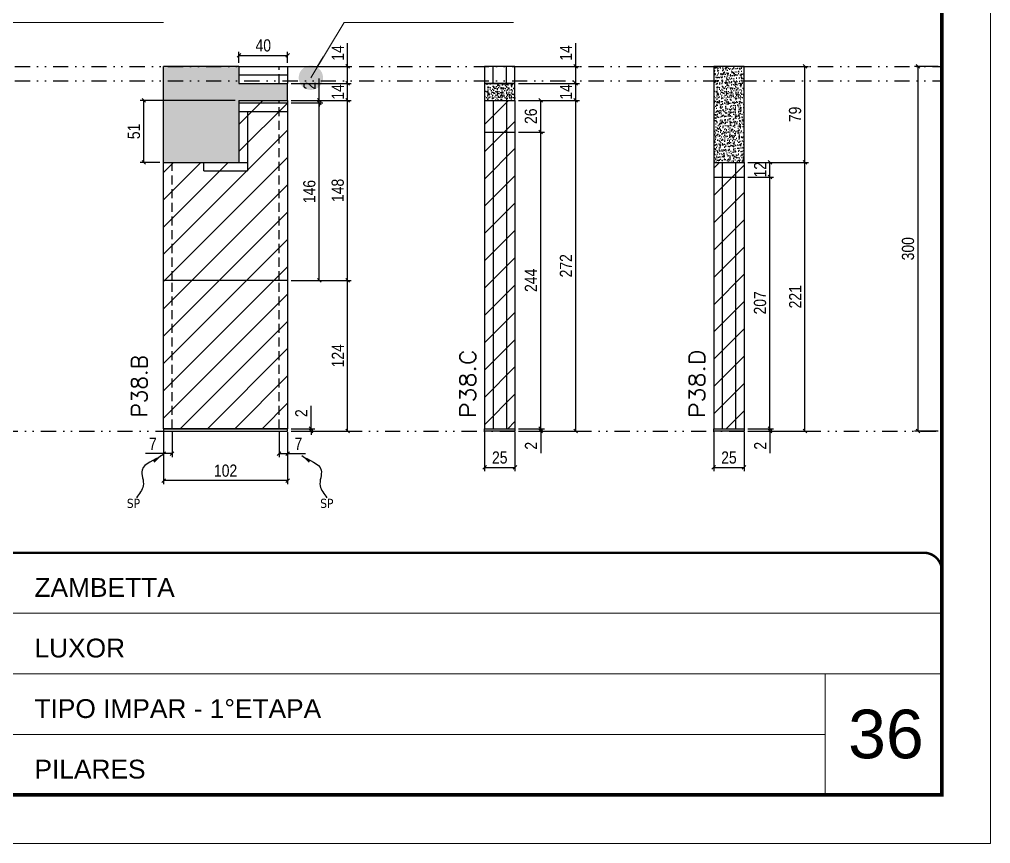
# Model space of a CAD drawing. Extents: x 14400 to 24104, y -21631 to 6985.
# Drawn here: x 19855 to 20653, y -3254 to -2576 of the extents above; entities that cross this region are included whole.
import ezdxf

# ---------------------------------------------------------------- set-up
doc = ezdxf.new("R2010")
doc.units = 0
for name, pattern in [('CONTINUO', [0]), ('DASHED', [0.75, 0.5, -0.25]), ('DIVIDE2', [0.625, 0.25, -0.125, 0, -0.125, 0, -0.125]), ('HIDDEN', [0.375, 0.25, -0.125])]:
    doc.linetypes.add(name, pattern=pattern)
for name, color, linetype, lineweight in [('CARIMBO', 255, 'Continuous', 9), ('Folhas', 255, 'Continuous', 9), ('Hachura', 251, 'Continuous', 9), ('SARRAFO DE PRESSAO', 251, 'DASHED', 9), ('Texto Seção', 7, 'Continuous', 15)]:
    doc.layers.add(name, color=color, linetype=linetype, lineweight=lineweight)
for name, color, linetype in [('COTA', 241, 'Continuous'), ('Nível', 160, 'Continuous'), ('Painéis', 200, 'Continuous'), ('SARR_2.2x7', 40, 'Continuous'), ('Sarrafo de Pressão', 42, 'HIDDEN'), ('texto', 7, 'Continuous')]:
    doc.layers.add(name, color=color, linetype=linetype)
doc.styles.add('ARIAL', font='arial.ttf')
doc.styles.add('COTA TECNICA', font='techl___.ttf', dxfattribs={"height": 10})
doc.styles.add('COTA TECNICA-50', font='techl___.ttf', dxfattribs={"height": 10})
doc.styles.add('REGUA-120', font='ROMANS.shx', dxfattribs={"height": 15})
doc.styles.get("Standard").update_dxf_attribs({"font": 'arial.ttf'})
doc.dimstyles.new('3x', dxfattribs={"dimtxt": 10, "dimasz": 5, "dimexe": 7, "dimexo": 5, "dimgap": 4, "dimtad": 1, "dimdec": 4, "dimlfac": 0.333333, "dimdsep": 46, "dimtxsty": 'Standard', "dimblk": 'DOT', "dimcen": 0.09, "dimclrd": 1, "dimclre": 1, "dimclrt": 2, "dimadec": 0, "dimazin": 2, "dimtfac": 1, "dimtdec": 4, "dimtmove": 0, "dimatfit": 3, "dimldrblk": 'DOT', "dimfxl": 1, "dimtolj": 1, "dimtzin": 0, "dimlwd": 9, "dimlwe": 9, "dimarcsym": 0})
doc.dimstyles.new('COTA PAINEL-50', dxfattribs={"dimtxt": 10, "dimasz": 3, "dimexe": 3, "dimexo": 3, "dimgap": 3, "dimtad": 1, "dimdec": 1, "dimzin": 12, "dimdsep": 46, "dimtxsty": 'COTA TECNICA-50', "dimblk1": 'OBLIQUE', "dimblk2": 'OBLIQUE', "dimsah": 1, "dimcen": 0.9, "dimclrd": 4, "dimclre": 4, "dimclrt": 240, "dimadec": 1, "dimazin": 3, "dimtfac": 1, "dimtdec": 1, "dimtmove": 0, "dimatfit": 3, "dimfxl": 1, "dimtolj": 1, "dimtzin": 12, "dimarcsym": 0})
doc.dimstyles.new('PAINEL', dxfattribs={"dimtxt": 10, "dimasz": 3, "dimexe": 3, "dimexo": 3, "dimgap": 3, "dimtad": 1, "dimdec": 1, "dimzin": 12, "dimdsep": 46, "dimtxsty": 'COTA TECNICA', "dimblk1": 'OBLIQUE', "dimblk2": 'OBLIQUE', "dimsah": 1, "dimcen": 0.9, "dimclrd": 4, "dimclre": 4, "dimclrt": 240, "dimadec": 1, "dimazin": 3, "dimtfac": 1, "dimtdec": 1, "dimtmove": 0, "dimatfit": 3, "dimfxl": 1, "dimtolj": 1, "dimtzin": 12, "dimarcsym": 0})
doc.dimstyles.get("Standard").update_dxf_attribs({"dimtxt": 0.18, "dimasz": 0.18, "dimexe": 0.18, "dimexo": 0.0625, "dimgap": 0.09, "dimtad": 0, "dimtih": 1, "dimtoh": 1, "dimdec": 4, "dimzin": 0, "dimdsep": 46, "dimtxsty": 'Standard', "dimcen": 0.09, "dimadec": 0, "dimazin": 0, "dimtfac": 1, "dimtdec": 4, "dimtofl": 0, "dimtmove": 0, "dimatfit": 3, "dimfxl": 1, "dimtolj": 1, "dimtzin": 0, "dimarcsym": 0})

# ---------------------------------------------------------------- blocks, each defined once
blk = doc.blocks.new('9999999999')
at = {"color": 30, "linetype": 'CONTINUO'}
for p, q in [((98564.56, 34379.64), (99583.98, 34379.64)), ((98564.56, 34329.83), (99487.98, 34329.83)), ((99583.98, 34329.83), (99487.98, 34329.83)), ((99487.98, 34329.83), (99487.98, 34230.21)), ((98564.56, 34280.02), (99487.98, 34280.02))]:
    blk.add_line(p, q, dxfattribs=at)
at = {"color": 30, "linetype": 'CONTINUO', "const_width": 2}
blk.add_lwpolyline([(99583.98, 34230.21), (99583.98, 34414.45, 0.414214), (99568.98, 34429.45), (98228.98, 34429.45, 0.414214), (98213.98, 34414.45), (98213.98, 34245.21, 0.414214), (98228.98, 34230.21), (99583.98, 34230.21)], format="xyb", dxfattribs=at)
at = {"layer": 'Folhas'}
blk.add_lwpolyline([(98138.98, 34190.21), (99623.98, 34190.21), (99623.98, 35240.21), (98138.98, 35240.21)], close=True, dxfattribs=at)
at = {"layer": 'Folhas', "color": 30, "const_width": 3}
blk.add_lwpolyline([(98213.98, 34230.21), (99583.98, 34230.21), (99583.98, 35200.21), (98213.98, 35200.21)], close=True, dxfattribs=at)
at = {"color": 7, "linetype": 'Continuous', "ltscale": 5, "style": 'ARIAL'}
for s, height, p in [('ZAMBETTA', 15.483, (98837.68, 34393.13)), ('LUXOR', 15.483, (98837.68, 34343.32)), ('TIPO IMPAR - 1°ETAPA', 15.4829, (98837.68, 34293.51)), ('PILARES', 15.483, (98837.68, 34243.7))]:
    blk.add_text(s, height=height, dxfattribs=at).set_placement(p)
blk = doc.blocks.new('_Oblique')
at = {"color": 0, "linetype": 'ByBlock', "lineweight": -2}
blk.add_line((-0.5, -0.5), (0.5, 0.5), dxfattribs=at)
blk = doc.blocks.new('*D1473')
at = {"layer": 'COTA', "color": 4, "lineweight": -2, "transparency": 16777216}
for p, q in [((19973.34, -2915.59), (19973.34, -2958.27)), ((20075.34, -2915.59), (20075.34, -2958.27)), ((20075.34, -2955.27), (19973.34, -2955.27))]:
    blk.add_line(p, q, dxfattribs=at)
at = {"layer": 'Defpoints', "color": 0, "transparency": 16777216}
for p in [(19973.34, -2912.59), (20075.34, -2912.59), (19973.34, -2955.27)]:
    blk.add_point(p, dxfattribs=at)
at = {"layer": 'COTA', "color": 4, "lineweight": -2, "transparency": 16777216, "xscale": 3, "yscale": 3, "zscale": 3, "rotation": 180}
blk.add_blockref('_Oblique', (19973.34, -2955.27), dxfattribs=at)
at = {"layer": 'COTA', "color": 4, "lineweight": -2, "transparency": 16777216, "xscale": 3, "yscale": 3, "zscale": 3}
blk.add_blockref('_Oblique', (20075.34, -2955.27), dxfattribs=at)
at = {"layer": 'COTA', "color": 240, "transparency": 16777216, "insert": (20024.34, -2947.17), "char_height": 10, "attachment_point": 5, "style": 'COTA TECNICA'}
blk.add_mtext('\\A1;102', dxfattribs=at)
blk = doc.blocks.new('*D1474')
at = {"layer": 'COTA', "color": 4, "lineweight": -2, "transparency": 16777216}
for p, q in [((20068.34, -2915.59), (20068.34, -2936.1)), ((20075.34, -2917.59), (20075.34, -2936.1)), ((20068.34, -2933.1), (20075.34, -2933.1)), ((20075.34, -2933.1), (20090.07, -2933.1))]:
    blk.add_line(p, q, dxfattribs=at)
at = {"layer": 'Defpoints', "color": 0, "transparency": 16777216}
for p in [(20068.34, -2912.59), (20075.34, -2914.59), (20075.34, -2933.1)]:
    blk.add_point(p, dxfattribs=at)
at = {"layer": 'COTA', "color": 4, "lineweight": -2, "transparency": 16777216, "xscale": 3, "yscale": 3, "zscale": 3, "rotation": 180}
blk.add_blockref('_Oblique', (20068.34, -2933.1), dxfattribs=at)
at = {"layer": 'COTA', "color": 4, "lineweight": -2, "transparency": 16777216, "xscale": 3, "yscale": 3, "zscale": 3}
blk.add_blockref('_Oblique', (20075.34, -2933.1), dxfattribs=at)
at = {"layer": 'COTA', "color": 240, "transparency": 16777216, "insert": (20084.2, -2925.03), "char_height": 10, "attachment_point": 5, "style": 'COTA TECNICA-50'}
blk.add_mtext('\\A1;7', dxfattribs=at)
blk = doc.blocks.new('*D1475')
at = {"layer": 'COTA', "color": 4, "lineweight": -2, "transparency": 16777216}
for p, q in [((19973.34, -2917.59), (19973.34, -2936.1)), ((19980.34, -2915.59), (19980.34, -2936.1)), ((19973.34, -2933.1), (19958.61, -2933.1)), ((19980.34, -2933.1), (19973.34, -2933.1))]:
    blk.add_line(p, q, dxfattribs=at)
at = {"layer": 'Defpoints', "color": 0, "transparency": 16777216}
for p in [(19973.34, -2914.59), (19980.34, -2912.59), (19973.34, -2933.1)]:
    blk.add_point(p, dxfattribs=at)
at = {"layer": 'COTA', "color": 4, "lineweight": -2, "transparency": 16777216, "xscale": 3, "yscale": 3, "zscale": 3, "rotation": 180}
blk.add_blockref('_Oblique', (19973.34, -2933.1), dxfattribs=at)
at = {"layer": 'COTA', "color": 4, "lineweight": -2, "transparency": 16777216, "xscale": 3, "yscale": 3, "zscale": 3}
blk.add_blockref('_Oblique', (19980.34, -2933.1), dxfattribs=at)
at = {"layer": 'COTA', "color": 240, "transparency": 16777216, "insert": (19964.47, -2925.03), "char_height": 10, "attachment_point": 5, "style": 'COTA TECNICA-50'}
blk.add_mtext('\\A1;7', dxfattribs=at)
blk = doc.blocks.new('*D1481')
at = {"layer": 'COTA', "color": 4, "linetype": 'ByBlock', "lineweight": -2, "transparency": 16777216}
for p, q in [((20078.34, -2790.59), (20127.7, -2790.59)), ((20124.7, -2914.59), (20124.7, -2790.59)), ((20078.34, -2914.59), (20127.7, -2914.59))]:
    blk.add_line(p, q, dxfattribs=at)
at = {"layer": 'Defpoints', "color": 0, "linetype": 'ByBlock', "transparency": 16777216}
for p in [(20075.34, -2790.59), (20124.7, -2790.59), (20075.34, -2914.59)]:
    blk.add_point(p, dxfattribs=at)
at = {"layer": 'COTA', "color": 4, "linetype": 'ByBlock', "lineweight": -2, "transparency": 16777216, "xscale": 3, "yscale": 3, "zscale": 3}
for p, rotation in [((20124.7, -2790.59), 90), ((20124.7, -2914.59), 270)]:
    blk.add_blockref('_Oblique', p, dxfattribs=dict(at, rotation=rotation))
at = {"layer": 'COTA', "color": 240, "linetype": 'ByBlock', "transparency": 16777216, "insert": (20116.63, -2852.59), "char_height": 10, "attachment_point": 5, "rotation": 90, "style": 'COTA TECNICA'}
blk.add_mtext('\\A1;124', dxfattribs=at)
blk = doc.blocks.new('*D1476')
at = {"layer": 'COTA', "color": 4, "lineweight": -2, "transparency": 16777216}
for p, q in [((20094.6, -2912.59), (20094.6, -2893.79)), ((20078.34, -2912.59), (20097.6, -2912.59)), ((20078.34, -2914.59), (20097.6, -2914.59)), ((20094.6, -2914.59), (20094.6, -2912.59)), ((20094.6, -2914.59), (20094.6, -2917.59))]:
    blk.add_line(p, q, dxfattribs=at)
at = {"layer": 'Defpoints', "color": 0, "transparency": 16777216}
for p in [(20075.34, -2912.59), (20075.34, -2914.59), (20094.6, -2914.59)]:
    blk.add_point(p, dxfattribs=at)
at = {"layer": 'COTA', "color": 4, "lineweight": -2, "transparency": 16777216, "xscale": 3, "yscale": 3, "zscale": 3}
for p, rotation in [((20094.6, -2912.59), 270), ((20094.6, -2914.59), 90)]:
    blk.add_blockref('_Oblique', p, dxfattribs=dict(at, rotation=rotation))
at = {"layer": 'COTA', "color": 240, "transparency": 16777216, "insert": (20086.6, -2899.84), "char_height": 10, "attachment_point": 5, "rotation": 90, "style": 'COTA TECNICA-50'}
blk.add_mtext('\\A1;2', dxfattribs=at)
blk = doc.blocks.new('*D1478')
at = {"layer": 'COTA', "color": 4, "linetype": 'ByBlock', "lineweight": -2, "transparency": 16777216}
for p, q in [((20078.34, -2790.59), (20127.7, -2790.59)), ((20124.7, -2914.59), (20124.7, -2790.59)), ((20078.34, -2914.59), (20127.7, -2914.59))]:
    blk.add_line(p, q, dxfattribs=at)
at = {"layer": 'Defpoints', "color": 0, "linetype": 'ByBlock', "transparency": 16777216}
for p in [(20075.34, -2790.59), (20124.7, -2790.59), (20075.34, -2914.59)]:
    blk.add_point(p, dxfattribs=at)
at = {"layer": 'COTA', "color": 4, "linetype": 'ByBlock', "lineweight": -2, "transparency": 16777216, "xscale": 3, "yscale": 3, "zscale": 3}
for p, rotation in [((20124.7, -2790.59), 90), ((20124.7, -2914.59), 270)]:
    blk.add_blockref('_Oblique', p, dxfattribs=dict(at, rotation=rotation))
at = {"layer": 'COTA', "color": 240, "linetype": 'ByBlock', "transparency": 16777216, "insert": (20116.63, -2852.59), "char_height": 10, "attachment_point": 5, "rotation": 90, "style": 'COTA TECNICA'}
blk.add_mtext('\\A1;124', dxfattribs=at)
blk = doc.blocks.new('*D1484')
at = {"layer": 'COTA', "color": 4, "lineweight": -2, "transparency": 16777216}
for p, q in [((20035.34, -2611.59), (20035.34, -2602.51)), ((20075.34, -2611.59), (20075.34, -2602.51)), ((20035.34, -2605.51), (20075.34, -2605.51))]:
    blk.add_line(p, q, dxfattribs=at)
at = {"layer": 'Defpoints', "color": 0, "transparency": 16777216}
for p in [(20075.34, -2605.51), (20035.34, -2614.59), (20075.34, -2614.59)]:
    blk.add_point(p, dxfattribs=at)
at = {"layer": 'COTA', "color": 4, "lineweight": -2, "transparency": 16777216, "xscale": 3, "yscale": 3, "zscale": 3, "rotation": 180}
blk.add_blockref('_Oblique', (20035.34, -2605.51), dxfattribs=at)
at = {"layer": 'COTA', "color": 4, "lineweight": -2, "transparency": 16777216, "xscale": 3, "yscale": 3, "zscale": 3}
blk.add_blockref('_Oblique', (20075.34, -2605.51), dxfattribs=at)
at = {"layer": 'COTA', "color": 240, "transparency": 16777216, "insert": (20055.34, -2597.41), "char_height": 10, "attachment_point": 5, "style": 'COTA TECNICA'}
blk.add_mtext('\\A1;40', dxfattribs=at)
blk = doc.blocks.new('*D1485')
at = {"layer": 'COTA', "color": 4, "lineweight": -2, "transparency": 16777216}
for p, q in [((20610.47, -2614.59), (20590.81, -2614.59)), ((20593.81, -2914.59), (20593.81, -2614.59)), ((20610.47, -2914.59), (20590.81, -2914.59))]:
    blk.add_line(p, q, dxfattribs=at)
at = {"layer": 'Defpoints', "color": 0, "transparency": 16777216}
for p in [(20593.81, -2614.59), (20613.47, -2614.59), (20613.47, -2914.59)]:
    blk.add_point(p, dxfattribs=at)
at = {"layer": 'COTA', "color": 4, "lineweight": -2, "transparency": 16777216, "xscale": 3, "yscale": 3, "zscale": 3}
for p, rotation in [((20593.81, -2614.59), 90), ((20593.81, -2914.59), 270)]:
    blk.add_blockref('_Oblique', p, dxfattribs=dict(at, rotation=rotation))
at = {"layer": 'COTA', "color": 240, "transparency": 16777216, "insert": (20585.59, -2764.59), "char_height": 10, "attachment_point": 5, "rotation": 90, "style": 'COTA TECNICA'}
blk.add_mtext('\\A1;300', dxfattribs=at)
blk = doc.blocks.new('*D1490')
at = {"layer": 'COTA', "color": 4, "lineweight": -2, "transparency": 16777216}
for p, q in [((20078.34, -2642.59), (20127.7, -2642.59)), ((20124.7, -2790.59), (20124.7, -2642.59)), ((20078.34, -2790.59), (20127.7, -2790.59))]:
    blk.add_line(p, q, dxfattribs=at)
at = {"layer": 'Defpoints', "color": 0, "transparency": 16777216}
for p in [(20075.34, -2642.59), (20124.7, -2642.59), (20075.34, -2790.59)]:
    blk.add_point(p, dxfattribs=at)
at = {"layer": 'COTA', "color": 4, "lineweight": -2, "transparency": 16777216, "xscale": 3, "yscale": 3, "zscale": 3}
for p, rotation in [((20124.7, -2642.59), 90), ((20124.7, -2790.59), 270)]:
    blk.add_blockref('_Oblique', p, dxfattribs=dict(at, rotation=rotation))
at = {"layer": 'COTA', "color": 240, "transparency": 16777216, "insert": (20116.61, -2716.59), "char_height": 10, "attachment_point": 5, "rotation": 90, "style": 'COTA TECNICA'}
blk.add_mtext('\\A1;148', dxfattribs=at)
blk = doc.blocks.new('*D1491')
at = {"layer": 'COTA', "color": 4, "lineweight": -2, "transparency": 16777216}
for p, q in [((20078.34, -2628.59), (20127.7, -2628.59)), ((20124.7, -2642.59), (20124.7, -2628.59)), ((20078.34, -2642.59), (20127.7, -2642.59))]:
    blk.add_line(p, q, dxfattribs=at)
at = {"layer": 'Defpoints', "color": 0, "transparency": 16777216}
for p in [(20075.34, -2628.59), (20124.7, -2628.59), (20075.34, -2642.59)]:
    blk.add_point(p, dxfattribs=at)
at = {"layer": 'COTA', "color": 4, "lineweight": -2, "transparency": 16777216, "xscale": 3, "yscale": 3, "zscale": 3}
for p, rotation in [((20124.7, -2628.59), 90), ((20124.7, -2642.59), 270)]:
    blk.add_blockref('_Oblique', p, dxfattribs=dict(at, rotation=rotation))
at = {"layer": 'COTA', "color": 240, "transparency": 16777216, "insert": (20116.63, -2635.59), "char_height": 10, "attachment_point": 5, "rotation": 90, "style": 'COTA TECNICA'}
blk.add_mtext('\\A1;14', dxfattribs=at)
blk = doc.blocks.new('*D1492')
at = {"layer": 'COTA', "color": 4, "lineweight": -2, "transparency": 16777216}
for p, q in [((20124.7, -2614.59), (20124.7, -2595.47)), ((20078.34, -2614.59), (20127.7, -2614.59)), ((20124.7, -2628.59), (20124.7, -2614.59)), ((20078.34, -2628.59), (20127.7, -2628.59))]:
    blk.add_line(p, q, dxfattribs=at)
at = {"layer": 'Defpoints', "color": 0, "transparency": 16777216}
for p in [(20075.34, -2614.59), (20124.7, -2614.59), (20075.34, -2628.59)]:
    blk.add_point(p, dxfattribs=at)
at = {"layer": 'COTA', "color": 4, "lineweight": -2, "transparency": 16777216, "xscale": 3, "yscale": 3, "zscale": 3}
for p, rotation in [((20124.7, -2614.59), 90), ((20124.7, -2628.59), 270)]:
    blk.add_blockref('_Oblique', p, dxfattribs=dict(at, rotation=rotation))
at = {"layer": 'COTA', "color": 240, "transparency": 16777216, "insert": (20116.63, -2603.53), "char_height": 10, "attachment_point": 5, "rotation": 90, "style": 'COTA TECNICA'}
blk.add_mtext('\\A1;14', dxfattribs=at)
blk = doc.blocks.new('*D1494')
at = {"layer": 'COTA', "color": 4, "lineweight": -2, "transparency": 16777216}
for p, q in [((20237.31, -2915.59), (20237.31, -2947.48)), ((20262.31, -2915.59), (20262.31, -2947.48)), ((20237.31, -2944.48), (20262.31, -2944.48))]:
    blk.add_line(p, q, dxfattribs=at)
at = {"layer": 'Defpoints', "color": 0, "transparency": 16777216}
for p in [(20237.31, -2912.59), (20262.31, -2912.59), (20262.31, -2944.48)]:
    blk.add_point(p, dxfattribs=at)
at = {"layer": 'COTA', "color": 4, "lineweight": -2, "transparency": 16777216, "xscale": 3, "yscale": 3, "zscale": 3, "rotation": 180}
blk.add_blockref('_Oblique', (20237.31, -2944.48), dxfattribs=at)
at = {"layer": 'COTA', "color": 4, "lineweight": -2, "transparency": 16777216, "xscale": 3, "yscale": 3, "zscale": 3}
blk.add_blockref('_Oblique', (20262.31, -2944.48), dxfattribs=at)
at = {"layer": 'COTA', "color": 240, "transparency": 16777216, "insert": (20249.81, -2936.37), "char_height": 10, "attachment_point": 5, "style": 'COTA TECNICA'}
blk.add_mtext('\\A1;25', dxfattribs=at)
blk = doc.blocks.new('*D1495')
at = {"layer": 'COTA', "color": 4, "lineweight": -2, "transparency": 16777216}
for p, q in [((20265.31, -2912.59), (20286.51, -2912.59)), ((20265.31, -2914.59), (20286.51, -2914.59)), ((20283.51, -2912.59), (20283.51, -2909.59)), ((20283.51, -2912.59), (20283.51, -2914.59)), ((20283.51, -2914.59), (20283.51, -2932.7))]:
    blk.add_line(p, q, dxfattribs=at)
at = {"layer": 'Defpoints', "color": 0, "transparency": 16777216}
for p in [(20262.31, -2912.59), (20262.31, -2914.59), (20283.51, -2912.59)]:
    blk.add_point(p, dxfattribs=at)
at = {"layer": 'COTA', "color": 4, "lineweight": -2, "transparency": 16777216, "xscale": 3, "yscale": 3, "zscale": 3}
for p, rotation in [((20283.51, -2912.59), 270), ((20283.51, -2914.59), 90)]:
    blk.add_blockref('_Oblique', p, dxfattribs=dict(at, rotation=rotation))
at = {"layer": 'COTA', "color": 240, "transparency": 16777216, "insert": (20275.51, -2926.65), "char_height": 10, "attachment_point": 5, "rotation": 90, "style": 'COTA TECNICA-50'}
blk.add_mtext('\\A1;2', dxfattribs=at)
blk = doc.blocks.new('*D1496')
at = {"layer": 'COTA', "color": 4, "lineweight": -2, "transparency": 16777216}
for p, q in [((20265.31, -2642.59), (20315.3, -2642.59)), ((20312.3, -2914.59), (20312.3, -2642.59)), ((20265.31, -2914.59), (20315.3, -2914.59))]:
    blk.add_line(p, q, dxfattribs=at)
at = {"layer": 'Defpoints', "color": 0, "transparency": 16777216}
for p in [(20262.31, -2642.59), (20312.3, -2642.59), (20262.31, -2914.59)]:
    blk.add_point(p, dxfattribs=at)
at = {"layer": 'COTA', "color": 4, "lineweight": -2, "transparency": 16777216, "xscale": 3, "yscale": 3, "zscale": 3}
for p, rotation in [((20312.3, -2642.59), 90), ((20312.3, -2914.59), 270)]:
    blk.add_blockref('_Oblique', p, dxfattribs=dict(at, rotation=rotation))
at = {"layer": 'COTA', "color": 240, "transparency": 16777216, "insert": (20304.23, -2778.59), "char_height": 10, "attachment_point": 5, "rotation": 90, "style": 'COTA TECNICA-50'}
blk.add_mtext('\\A1;272', dxfattribs=at)
blk = doc.blocks.new('*D1497')
at = {"layer": 'COTA', "color": 4, "lineweight": -2, "transparency": 16777216}
for p, q in [((20265.31, -2628.59), (20315.3, -2628.59)), ((20312.3, -2642.59), (20312.3, -2628.59)), ((20265.31, -2642.59), (20315.3, -2642.59))]:
    blk.add_line(p, q, dxfattribs=at)
at = {"layer": 'Defpoints', "color": 0, "transparency": 16777216}
for p in [(20262.31, -2628.59), (20312.3, -2628.59), (20262.31, -2642.59)]:
    blk.add_point(p, dxfattribs=at)
at = {"layer": 'COTA', "color": 4, "lineweight": -2, "transparency": 16777216, "xscale": 3, "yscale": 3, "zscale": 3}
for p, rotation in [((20312.3, -2628.59), 90), ((20312.3, -2642.59), 270)]:
    blk.add_blockref('_Oblique', p, dxfattribs=dict(at, rotation=rotation))
at = {"layer": 'COTA', "color": 240, "transparency": 16777216, "insert": (20304.23, -2635.59), "char_height": 10, "attachment_point": 5, "rotation": 90, "style": 'COTA TECNICA'}
blk.add_mtext('\\A1;14', dxfattribs=at)
blk = doc.blocks.new('*D1498')
at = {"layer": 'COTA', "color": 4, "lineweight": -2, "transparency": 16777216}
for p, q in [((20265.31, -2668.59), (20286.51, -2668.59)), ((20283.51, -2912.59), (20283.51, -2668.59)), ((20265.31, -2912.59), (20286.51, -2912.59))]:
    blk.add_line(p, q, dxfattribs=at)
at = {"layer": 'Defpoints', "color": 0, "transparency": 16777216}
for p in [(20262.31, -2668.59), (20283.51, -2668.59), (20262.31, -2912.59)]:
    blk.add_point(p, dxfattribs=at)
at = {"layer": 'COTA', "color": 4, "lineweight": -2, "transparency": 16777216, "xscale": 3, "yscale": 3, "zscale": 3}
for p, rotation in [((20283.51, -2668.59), 90), ((20283.51, -2912.59), 270)]:
    blk.add_blockref('_Oblique', p, dxfattribs=dict(at, rotation=rotation))
at = {"layer": 'COTA', "color": 240, "transparency": 16777216, "insert": (20275.43, -2790.59), "char_height": 10, "attachment_point": 5, "rotation": 90, "style": 'COTA TECNICA'}
blk.add_mtext('\\A1;244', dxfattribs=at)
blk = doc.blocks.new('*D1499')
at = {"layer": 'COTA', "color": 4, "lineweight": -2, "transparency": 16777216}
for p, q in [((20312.3, -2614.59), (20312.3, -2595.47)), ((20265.31, -2614.59), (20315.3, -2614.59)), ((20312.3, -2628.59), (20312.3, -2614.59)), ((20265.31, -2628.59), (20315.3, -2628.59))]:
    blk.add_line(p, q, dxfattribs=at)
at = {"layer": 'Defpoints', "color": 0, "transparency": 16777216}
for p in [(20262.31, -2614.59), (20312.3, -2614.59), (20262.31, -2628.59)]:
    blk.add_point(p, dxfattribs=at)
at = {"layer": 'COTA', "color": 4, "lineweight": -2, "transparency": 16777216, "xscale": 3, "yscale": 3, "zscale": 3}
for p, rotation in [((20312.3, -2614.59), 90), ((20312.3, -2628.59), 270)]:
    blk.add_blockref('_Oblique', p, dxfattribs=dict(at, rotation=rotation))
at = {"layer": 'COTA', "color": 240, "transparency": 16777216, "insert": (20304.23, -2603.53), "char_height": 10, "attachment_point": 5, "rotation": 90, "style": 'COTA TECNICA'}
blk.add_mtext('\\A1;14', dxfattribs=at)
blk = doc.blocks.new('*D1500')
at = {"layer": 'COTA', "color": 4, "lineweight": -2, "transparency": 16777216}
for p, q in [((20265.31, -2642.59), (20286.51, -2642.59)), ((20283.51, -2668.59), (20283.51, -2642.59)), ((20265.31, -2668.59), (20286.51, -2668.59))]:
    blk.add_line(p, q, dxfattribs=at)
at = {"layer": 'Defpoints', "color": 0, "transparency": 16777216}
for p in [(20262.31, -2642.59), (20283.51, -2642.59), (20262.31, -2668.59)]:
    blk.add_point(p, dxfattribs=at)
at = {"layer": 'COTA', "color": 4, "lineweight": -2, "transparency": 16777216, "xscale": 3, "yscale": 3, "zscale": 3}
for p, rotation in [((20283.51, -2642.59), 90), ((20283.51, -2668.59), 270)]:
    blk.add_blockref('_Oblique', p, dxfattribs=dict(at, rotation=rotation))
at = {"layer": 'COTA', "color": 240, "transparency": 16777216, "insert": (20275.41, -2655.59), "char_height": 10, "attachment_point": 5, "rotation": 90, "style": 'COTA TECNICA'}
blk.add_mtext('\\A1;26', dxfattribs=at)
blk = doc.blocks.new('*D1501')
at = {"layer": 'COTA', "color": 4, "lineweight": -2, "transparency": 16777216}
for p, q in [((20425.81, -2915.59), (20425.81, -2947.48)), ((20450.81, -2915.59), (20450.81, -2947.48)), ((20425.81, -2944.48), (20450.81, -2944.48))]:
    blk.add_line(p, q, dxfattribs=at)
at = {"layer": 'Defpoints', "color": 0, "transparency": 16777216}
for p in [(20425.81, -2912.59), (20450.81, -2912.59), (20450.81, -2944.48)]:
    blk.add_point(p, dxfattribs=at)
at = {"layer": 'COTA', "color": 4, "lineweight": -2, "transparency": 16777216, "xscale": 3, "yscale": 3, "zscale": 3, "rotation": 180}
blk.add_blockref('_Oblique', (20425.81, -2944.48), dxfattribs=at)
at = {"layer": 'COTA', "color": 4, "lineweight": -2, "transparency": 16777216, "xscale": 3, "yscale": 3, "zscale": 3}
blk.add_blockref('_Oblique', (20450.81, -2944.48), dxfattribs=at)
at = {"layer": 'COTA', "color": 240, "transparency": 16777216, "insert": (20438.31, -2936.37), "char_height": 10, "attachment_point": 5, "style": 'COTA TECNICA'}
blk.add_mtext('\\A1;25', dxfattribs=at)
blk = doc.blocks.new('*D1502')
at = {"layer": 'COTA', "color": 4, "lineweight": -2, "transparency": 16777216}
for p, q in [((20453.81, -2912.59), (20475.01, -2912.59)), ((20453.81, -2914.59), (20475.01, -2914.59)), ((20472.01, -2912.59), (20472.01, -2909.59)), ((20472.01, -2912.59), (20472.01, -2914.59)), ((20472.01, -2914.59), (20472.01, -2932.7))]:
    blk.add_line(p, q, dxfattribs=at)
at = {"layer": 'Defpoints', "color": 0, "transparency": 16777216}
for p in [(20450.81, -2912.59), (20450.81, -2914.59), (20472.01, -2912.59)]:
    blk.add_point(p, dxfattribs=at)
at = {"layer": 'COTA', "color": 4, "lineweight": -2, "transparency": 16777216, "xscale": 3, "yscale": 3, "zscale": 3}
for p, rotation in [((20472.01, -2912.59), 270), ((20472.01, -2914.59), 90)]:
    blk.add_blockref('_Oblique', p, dxfattribs=dict(at, rotation=rotation))
at = {"layer": 'COTA', "color": 240, "transparency": 16777216, "insert": (20464.01, -2926.65), "char_height": 10, "attachment_point": 5, "rotation": 90, "style": 'COTA TECNICA-50'}
blk.add_mtext('\\A1;2', dxfattribs=at)
blk = doc.blocks.new('*D1503')
at = {"layer": 'COTA', "color": 4, "lineweight": -2, "transparency": 16777216}
for p, q in [((20453.81, -2693.59), (20503.8, -2693.59)), ((20500.8, -2914.59), (20500.8, -2693.59)), ((20453.81, -2914.59), (20503.8, -2914.59))]:
    blk.add_line(p, q, dxfattribs=at)
at = {"layer": 'Defpoints', "color": 0, "transparency": 16777216}
for p in [(20450.81, -2693.59), (20500.8, -2693.59), (20450.81, -2914.59)]:
    blk.add_point(p, dxfattribs=at)
at = {"layer": 'COTA', "color": 4, "lineweight": -2, "transparency": 16777216, "xscale": 3, "yscale": 3, "zscale": 3}
for p, rotation in [((20500.8, -2693.59), 90), ((20500.8, -2914.59), 270)]:
    blk.add_blockref('_Oblique', p, dxfattribs=dict(at, rotation=rotation))
at = {"layer": 'COTA', "color": 240, "transparency": 16777216, "insert": (20492.75, -2804.09), "char_height": 10, "attachment_point": 5, "rotation": 90, "style": 'COTA TECNICA-50'}
blk.add_mtext('\\A1;221', dxfattribs=at)
blk = doc.blocks.new('*D1504')
at = {"layer": 'COTA', "color": 4, "lineweight": -2, "transparency": 16777216}
for p, q in [((20453.81, -2614.59), (20503.8, -2614.59)), ((20500.8, -2693.59), (20500.8, -2614.59)), ((20453.81, -2693.59), (20503.8, -2693.59))]:
    blk.add_line(p, q, dxfattribs=at)
at = {"layer": 'Defpoints', "color": 0, "transparency": 16777216}
for p in [(20450.81, -2614.59), (20500.8, -2614.59), (20450.81, -2693.59)]:
    blk.add_point(p, dxfattribs=at)
at = {"layer": 'COTA', "color": 4, "lineweight": -2, "transparency": 16777216, "xscale": 3, "yscale": 3, "zscale": 3}
for p, rotation in [((20500.8, -2614.59), 90), ((20500.8, -2693.59), 270)]:
    blk.add_blockref('_Oblique', p, dxfattribs=dict(at, rotation=rotation))
at = {"layer": 'COTA', "color": 240, "transparency": 16777216, "insert": (20492.7, -2654.09), "char_height": 10, "attachment_point": 5, "rotation": 90, "style": 'COTA TECNICA'}
blk.add_mtext('\\A1;79', dxfattribs=at)
blk = doc.blocks.new('*D1505')
at = {"layer": 'COTA', "color": 4, "lineweight": -2, "transparency": 16777216}
for p, q in [((20453.81, -2705.59), (20475.01, -2705.59)), ((20472.01, -2912.59), (20472.01, -2705.59)), ((20453.81, -2912.59), (20475.01, -2912.59))]:
    blk.add_line(p, q, dxfattribs=at)
at = {"layer": 'Defpoints', "color": 0, "transparency": 16777216}
for p in [(20450.81, -2705.59), (20472.01, -2705.59), (20450.81, -2912.59)]:
    blk.add_point(p, dxfattribs=at)
at = {"layer": 'COTA', "color": 4, "lineweight": -2, "transparency": 16777216, "xscale": 3, "yscale": 3, "zscale": 3}
for p, rotation in [((20472.01, -2705.59), 90), ((20472.01, -2912.59), 270)]:
    blk.add_blockref('_Oblique', p, dxfattribs=dict(at, rotation=rotation))
at = {"layer": 'COTA', "color": 240, "transparency": 16777216, "insert": (20463.91, -2809.09), "char_height": 10, "attachment_point": 5, "rotation": 90, "style": 'COTA TECNICA'}
blk.add_mtext('\\A1;207', dxfattribs=at)
blk = doc.blocks.new('*D1506')
at = {"layer": 'COTA', "color": 4, "lineweight": -2, "transparency": 16777216}
for p, q in [((20453.81, -2693.59), (20475.01, -2693.59)), ((20472.01, -2705.59), (20472.01, -2693.59)), ((20453.81, -2705.59), (20475.01, -2705.59))]:
    blk.add_line(p, q, dxfattribs=at)
at = {"layer": 'Defpoints', "color": 0, "transparency": 16777216}
for p in [(20450.81, -2693.59), (20472.01, -2693.59), (20450.81, -2705.59)]:
    blk.add_point(p, dxfattribs=at)
at = {"layer": 'COTA', "color": 4, "lineweight": -2, "transparency": 16777216, "xscale": 3, "yscale": 3, "zscale": 3}
for p, rotation in [((20472.01, -2693.59), 90), ((20472.01, -2705.59), 270)]:
    blk.add_blockref('_Oblique', p, dxfattribs=dict(at, rotation=rotation))
at = {"layer": 'COTA', "color": 240, "transparency": 16777216, "insert": (20463.95, -2699.59), "char_height": 10, "attachment_point": 5, "rotation": 90, "style": 'COTA TECNICA'}
blk.add_mtext('\\A1;12', dxfattribs=at)
blk = doc.blocks.new('*D1897')
at = {"layer": 'COTA', "color": 4, "lineweight": -2, "transparency": 16777216}
for p, q in [((20032.34, -2642.59), (19954.11, -2642.59)), ((19957.11, -2693.59), (19957.11, -2642.59)), ((19970.34, -2693.59), (19954.11, -2693.59))]:
    blk.add_line(p, q, dxfattribs=at)
at = {"layer": 'Defpoints', "color": 0, "transparency": 16777216}
for p in [(19957.11, -2642.59), (20035.34, -2642.59), (19973.34, -2693.59)]:
    blk.add_point(p, dxfattribs=at)
at = {"layer": 'COTA', "color": 4, "lineweight": -2, "transparency": 16777216, "xscale": 3, "yscale": 3, "zscale": 3}
for p, rotation in [((19957.11, -2642.59), 90), ((19957.11, -2693.59), 270)]:
    blk.add_blockref('_Oblique', p, dxfattribs=dict(at, rotation=rotation))
at = {"layer": 'COTA', "color": 240, "transparency": 16777216, "insert": (19949, -2668.09), "char_height": 10, "attachment_point": 5, "rotation": 90, "style": 'COTA TECNICA'}
blk.add_mtext('\\A1;51', dxfattribs=at)
blk = doc.blocks.new('_Dot')
at = {"color": 0, "linetype": 'ByBlock', "lineweight": -2}
blk.add_line((-0.5, 0), (-1, 0), dxfattribs=at)
at = {"color": 0, "linetype": 'ByBlock', "const_width": 0.5}
blk.add_lwpolyline([(-0.25, 0, 1), (0.25, 0, 1)], format="xyb", close=True, dxfattribs=at)
blk = doc.blocks.new('*D2110')
at = {"layer": 'COTA', "color": 4, "lineweight": -2, "transparency": 16777216}
for p, q in [((20078.34, -2644.59), (20104.36, -2644.59)), ((20101.36, -2790.59), (20101.36, -2644.59)), ((20078.34, -2790.59), (20104.36, -2790.59))]:
    blk.add_line(p, q, dxfattribs=at)
at = {"layer": 'Defpoints', "color": 0, "transparency": 16777216}
for p in [(20075.34, -2644.59), (20101.36, -2644.59), (20075.34, -2790.59)]:
    blk.add_point(p, dxfattribs=at)
at = {"layer": 'COTA', "color": 4, "lineweight": -2, "transparency": 16777216, "xscale": 3, "yscale": 3, "zscale": 3}
for p, rotation in [((20101.36, -2644.59), 90), ((20101.36, -2790.59), 270)]:
    blk.add_blockref('_Oblique', p, dxfattribs=dict(at, rotation=rotation))
at = {"layer": 'COTA', "color": 240, "transparency": 16777216, "insert": (20093.26, -2717.59), "char_height": 10, "attachment_point": 5, "rotation": 90, "style": 'COTA TECNICA'}
blk.add_mtext('\\A1;146', dxfattribs=at)
blk = doc.blocks.new('*D2111')
at = {"layer": 'COTA', "color": 4, "lineweight": -2, "transparency": 16777216}
for p, q in [((20101.36, -2642.59), (20101.36, -2624.48)), ((20078.34, -2642.59), (20104.36, -2642.59)), ((20101.36, -2644.59), (20101.36, -2642.59)), ((20078.34, -2644.59), (20104.36, -2644.59)), ((20101.36, -2644.59), (20101.36, -2647.59))]:
    blk.add_line(p, q, dxfattribs=at)
at = {"layer": 'Defpoints', "color": 0, "transparency": 16777216}
for p in [(20075.34, -2642.59), (20101.36, -2642.59), (20075.34, -2644.59)]:
    blk.add_point(p, dxfattribs=at)
at = {"layer": 'COTA', "color": 4, "lineweight": -2, "transparency": 16777216, "xscale": 3, "yscale": 3, "zscale": 3}
for p, rotation in [((20101.36, -2642.59), 270), ((20101.36, -2644.59), 90)]:
    blk.add_blockref('_Oblique', p, dxfattribs=dict(at, rotation=rotation))
at = {"layer": 'COTA', "color": 240, "transparency": 16777216, "insert": (20093.36, -2630.53), "char_height": 10, "attachment_point": 5, "rotation": 90, "style": 'COTA TECNICA'}
blk.add_mtext('\\A1;2', dxfattribs=at)

msp = doc.modelspace()

# ---------------------------------------------------------------- hatches: boundary and pattern name
at = {"layer": 'COTA'}
h = msp.add_hatch(dxfattribs=at)
h.set_pattern_fill('AR-CONC', color=256, scale=0.03)
h.paths.add_polyline_path([(20035.34, -2642.59), (20075.34, -2642.59), (20075.34, -2628.59), (20035.34, -2628.59), (20035.34, -2626.59), (19973.34, -2626.59), (19973.34, -2693.59), (20035.34, -2693.59)])
h.paths.add_polyline_path([(20035.34, -2614.59), (19973.34, -2614.59), (19973.34, -2626.59), (20035.34, -2626.59)])
h = msp.add_hatch(dxfattribs=at)
h.set_pattern_fill('AR-CONC', color=256, scale=0.03)
h.set_pattern_definition([(50, (1688.761, -6919.4506), (5.4655401, -0.4781726), [0.5715, -6.2865]), (355, (1688.761, -6919.4506), (-1.0573026, 5.7317054), [0.4572, -5.0292175]), (100.451445, (1689.2165, -6919.4905), (4.4082374, 5.2535326), [0.4857003, -5.3427073]), (46.1842, (1688.761, -6917.9266), (8.1323712, -1.2612698), [0.85725, -9.42975]), (96.635558, (1689.439, -6918.032), (7.122124, 7.4227837), [0.7285507, -8.0140682]), (351.18415, (1688.761, -6917.927), (7.122124, 7.4227837), [0.685799, -7.543792]), (21, (1689.523, -6918.3076), (4.5484317, -3.0679559), [0.5715, -6.2865]), (326, (1689.523, -6918.3076), (1.8540609, 5.525639), [0.4572, -5.0292]), (71.451445, (1689.902, -6918.5633), (6.4024926, 2.457683), [0.4857003, -5.3426981]), (37.5, (1688.761, -6919.4506), (0.0926581, 2.53665117), [0, -4.96824, 0, -5.1054, 0, -5.04825]), (7.5, (1688.761, -6919.4506), (2.00458988, 3.00541724), [0, -2.91084, 0, -4.85394, 0, -1.92405]), (327.5, (1687.0617, -6919.4506), (4.06771786, -0.17186232), [0, -1.905, 0, -5.9436, 0, -7.8867]), (317.5, (1686.2997, -6919.4506), (4.44387544, 0.7627947), [0, -2.4765, 0, -3.94716, 0, -5.6007])])
h.paths.add_polyline_path([(20450.81, -2614.59), (20425.81, -2614.59), (20425.81, -2693.59), (20450.81, -2693.59)])
h = msp.add_hatch(dxfattribs=at)
h.set_pattern_fill('AR-CONC', color=256, scale=0.03)
h.set_pattern_definition([(50, (1500.2606, -6919.4506), (5.4655401, -0.4781726), [0.5715, -6.2865]), (355, (1500.2606, -6919.4506), (-1.0573026, 5.7317054), [0.4572, -5.0292175]), (100.451445, (1500.716, -6919.4905), (4.4082374, 5.2535326), [0.4857003, -5.3427073]), (46.1842, (1500.2606, -6917.9266), (8.1323712, -1.2612698), [0.85725, -9.42975]), (96.635558, (1500.938, -6918.032), (7.122124, 7.4227837), [0.7285507, -8.0140682]), (351.18415, (1500.261, -6917.927), (7.122124, 7.4227837), [0.685799, -7.543792]), (21, (1501.0226, -6918.3076), (4.5484317, -3.0679559), [0.5715, -6.2865]), (326, (1501.0226, -6918.3076), (1.8540609, 5.525639), [0.4572, -5.0292]), (71.451445, (1501.4017, -6918.5633), (6.4024926, 2.457683), [0.4857003, -5.3426981]), (37.5, (1500.2606, -6919.4506), (0.0926581, 2.53665117), [0, -4.96824, 0, -5.1054, 0, -5.04825]), (7.5, (1500.2606, -6919.4506), (2.00458988, 3.00541724), [0, -2.91084, 0, -4.85394, 0, -1.92405]), (327.5, (1498.5614, -6919.4506), (4.06771786, -0.17186232), [0, -1.905, 0, -5.9436, 0, -7.8867]), (317.5, (1497.7994, -6919.4506), (4.44387544, 0.7627947), [0, -2.4765, 0, -3.94716, 0, -5.6007])])
h.paths.add_polyline_path([(20237.31, -2642.59), (20262.31, -2642.59), (20262.31, -2628.59), (20237.31, -2628.59)])
at = {"layer": 'Hachura', "linetype": 'ByBlock'}
h = msp.add_hatch(dxfattribs=at)
h.set_pattern_fill('ANSI31', color=256, scale=5)
h.paths.add_polyline_path([(19789.56, -2693.59), (19760.56, -2693.59), (19760.56, -2642.59), (19687.56, -2642.59), (19687.56, -2790.59), (19789.56, -2790.59)])
h.paths.add_polyline_path([(19789.56, -2790.59), (19687.56, -2790.59), (19687.56, -2912.59), (19789.56, -2912.59)])
h.paths.add_polyline_path([(20075.34, -2790.59), (19973.34, -2790.59), (19973.34, -2912.59), (20075.34, -2912.59)])
h.paths.add_polyline_path([(20075.34, -2642.59), (20035.34, -2642.59), (20035.34, -2693.59), (19973.34, -2693.59), (19973.34, -2790.59), (20075.34, -2790.59)])
h.paths.add_polyline_path([(20262.31, -2668.59), (20237.31, -2668.59), (20237.31, -2912.59), (20262.31, -2912.59)])
h.paths.add_polyline_path([(20262.31, -2642.59), (20237.31, -2642.59), (20237.31, -2668.59), (20262.31, -2668.59)])
h.paths.add_polyline_path([(20450.81, -2705.59), (20425.81, -2705.59), (20425.81, -2912.59), (20450.81, -2912.59)])
h.paths.add_polyline_path([(20450.81, -2693.59), (20425.81, -2693.59), (20425.81, -2705.59), (20450.81, -2705.59)])

# ---------------------------------------------------------------- linework, layer by layer
at = {"layer": 'COTA'}
for p, q in [((20035.34, -2614.59), (19973.34, -2614.59)), ((19973.34, -2693.59), (19973.34, -2614.59)), ((20075.34, -2642.59), (20075.34, -2628.59)), ((20006.34, -2700.59), (20006.34, -2693.59)), ((20035.34, -2693.59), (20042.34, -2693.59)), ((20042.34, -2693.59), (20042.34, -2700.59))]:
    msp.add_line(p, q, dxfattribs=at)
for points in [[(20425.81, -2693.59), (20450.81, -2693.59), (20450.81, -2614.59), (20425.81, -2614.59)], [(20237.31, -2642.59), (20262.31, -2642.59), (20262.31, -2628.59), (20237.31, -2628.59)]]:
    msp.add_lwpolyline(points, close=True, dxfattribs=at)
at = {"layer": 'Nível', "color": 4, "linetype": 'DIVIDE2', "ltscale": 50}
for p, q in [((19630.89, -2614.59), (20613.47, -2614.59)), ((19630.89, -2626.59), (20613.47, -2626.59)), ((19243.47, -2914.59), (20613.47, -2914.59))]:
    msp.add_line(p, q, dxfattribs=at)
at = {"layer": 'Painéis'}
for p, q in [((20035.34, -2614.59), (20075.34, -2614.59)), ((20035.34, -2614.59), (20035.34, -2628.59)), ((20075.34, -2614.59), (20075.34, -2628.59)), ((20035.34, -2628.59), (20075.34, -2628.59)), ((20035.34, -2642.59), (20035.34, -2693.59)), ((20035.34, -2642.59), (20075.34, -2642.59)), ((20075.34, -2642.59), (20075.34, -2912.59)), ((20237.31, -2642.59), (20237.31, -2912.59)), ((20237.31, -2642.59), (20262.31, -2642.59)), ((20262.31, -2642.59), (20262.31, -2912.59)), ((20035.34, -2644.59), (20075.34, -2644.59)), ((20237.31, -2668.59), (20262.31, -2668.59)), ((19973.34, -2912.59), (19973.34, -2693.59)), ((19973.34, -2693.59), (20035.34, -2693.59)), ((20425.81, -2693.59), (20425.81, -2912.59)), ((20425.81, -2693.59), (20450.81, -2693.59)), ((20450.81, -2693.59), (20450.81, -2912.59)), ((20425.81, -2705.59), (20450.81, -2705.59)), ((20075.34, -2790.59), (19973.34, -2790.59)), ((19973.34, -2912.59), (20075.34, -2912.59)), ((20237.31, -2912.59), (20262.31, -2912.59)), ((20237.31, -2914.59), (20237.31, -2912.59)), ((20262.31, -2914.59), (20237.31, -2914.59)), ((20262.31, -2912.59), (20262.31, -2914.59)), ((20425.81, -2912.59), (20450.81, -2912.59)), ((20425.81, -2914.59), (20425.81, -2912.59)), ((20450.81, -2914.59), (20425.81, -2914.59)), ((20450.81, -2912.59), (20450.81, -2914.59))]:
    msp.add_line(p, q, dxfattribs=at)
for points in [[(20237.31, -2628.59), (20262.31, -2628.59), (20262.31, -2614.59), (20237.31, -2614.59)], [(20075.34, -2912.59), (19973.34, -2912.59), (19973.34, -2914.59), (20075.34, -2914.59)]]:
    msp.add_lwpolyline(points, close=True, dxfattribs=at)
at = {"layer": 'SARR_2.2x7'}
for p, q in [((20244.31, -2628.59), (20244.31, -2614.59)), ((20255.31, -2628.59), (20255.31, -2614.59)), ((20035.34, -2621.59), (20075.34, -2621.59)), ((20244.31, -2642.59), (20244.31, -2912.59)), ((20255.31, -2642.59), (20255.31, -2912.59)), ((20035.34, -2651.59), (20075.34, -2651.59)), ((20042.34, -2651.59), (20042.34, -2693.59)), ((20432.81, -2693.59), (20432.81, -2912.59)), ((20443.81, -2693.59), (20443.81, -2912.59)), ((20006.34, -2700.59), (20042.34, -2700.59))]:
    msp.add_line(p, q, dxfattribs=at)
at = {"layer": 'Sarrafo de Pressão', "ltscale": 30}
for p, q in [((20068.34, -2628.59), (20068.34, -2614.59)), ((20068.34, -2790.59), (20068.34, -2642.59)), ((19980.34, -2790.59), (19980.34, -2693.59)), ((19980.34, -2912.59), (19980.34, -2790.59)), ((20068.34, -2912.59), (20068.34, -2790.59))]:
    msp.add_line(p, q, dxfattribs=at)

# ---------------------------------------------------------------- block references
at = {"layer": 'SARRAFO DE PRESSAO', "color": 6, "linetype": 'ByBlock'}
msp.add_blockref('9999999999', (-78970.51, -37444.08), dxfattribs=at)

# ---------------------------------------------------------------- texts
at = {"layer": 'CARIMBO', "style": 'ARIAL'}
msp.add_text('36', height=40, dxfattribs=at).set_placement((20536.33, -3183.73))
at = {"layer": 'texto', "color": 0, "char_height": 7.5, "attachment_point": 5}
for insert in [(19948.56, -2974.08), (20107.59, -2974.08)]:
    msp.add_mtext('{\\fTahoma|b0|i0|c0|p34;\\C4;SP}', dxfattribs=dict(at, insert=insert))
at = {"layer": 'Texto Seção', "style": 'REGUA-120', "width": 1.1}
for s, p in [('P38.C', (20230.06, -2903.83)), ('P38.D', (20418.57, -2903.83))]:
    msp.add_text(s, height=13, rotation=90, dxfattribs=at).set_placement(p)
at = {"layer": 'Texto Seção', "insert": (19959.87, -2903.34), "char_height": 13, "width": 285.3299, "attachment_point": 7, "rotation": 90, "style": 'REGUA-120'}
msp.add_mtext('P38.B', dxfattribs=at)

# ---------------------------------------------------------------- dimensions: what is measured, and where the dimension line sits
at = {"layer": 'COTA'}
for base, p1, p2, angle, dimstyle, picture, middle in [((20075.34, -2605.51), (20035.34, -2614.59), (20075.34, -2614.59), 180, 'PAINEL', '*D1484', (20055.34, -2597.41)), ((20124.7, -2614.59), (20075.34, -2628.59), (20075.34, -2614.59), 90, 'PAINEL', '*D1492', (20116.63, -2603.53)), ((20312.3, -2614.59), (20262.31, -2628.59), (20262.31, -2614.59), 90, 'PAINEL', '*D1499', (20304.23, -2603.53)), ((20500.8, -2614.59), (20450.81, -2693.59), (20450.81, -2614.59), 90, 'PAINEL', '*D1504', (20492.7, -2654.09)), ((20593.81, -2614.59), (20613.47, -2914.59), (20613.47, -2614.59), 90, 'PAINEL', '*D1485', (20585.59, -2764.59)), ((20101.36, -2642.59), (20075.34, -2644.59), (20075.34, -2642.59), 90, 'PAINEL', '*D2111', (20093.36, -2630.53)), ((19957.11, -2642.59), (19973.34, -2693.59), (20035.34, -2642.59), 90, 'PAINEL', '*D1897', (19949, -2668.09)), ((20124.7, -2642.59), (20075.34, -2790.59), (20075.34, -2642.59), 90, 'PAINEL', '*D1490', (20116.61, -2716.59)), ((20101.36, -2644.59), (20075.34, -2790.59), (20075.34, -2644.59), 90, 'PAINEL', '*D2110', (20093.26, -2717.59)), ((20312.3, -2642.59), (20262.31, -2914.59), (20262.31, -2642.59), 90, 'COTA PAINEL-50', '*D1496', (20304.23, -2778.59)), ((20283.51, -2642.59), (20262.31, -2668.59), (20262.31, -2642.59), 90, 'PAINEL', '*D1500', (20275.41, -2655.59)), ((20283.51, -2668.59), (20262.31, -2912.59), (20262.31, -2668.59), 90, 'PAINEL', '*D1498', (20275.43, -2790.59)), ((20500.8, -2693.59), (20450.81, -2914.59), (20450.81, -2693.59), 90, 'COTA PAINEL-50', '*D1503', (20492.75, -2804.09)), ((20472.01, -2705.59), (20450.81, -2912.59), (20450.81, -2705.59), 90, 'PAINEL', '*D1505', (20463.91, -2809.09)), ((19973.34, -2933.1), (19980.34, -2912.59), (19973.34, -2914.59), 180, 'COTA PAINEL-50', '*D1475', (19964.47, -2925.03))]:
    dim = msp.add_linear_dim(base=base, p1=p1, p2=p2, angle=angle, dimstyle=dimstyle, dxfattribs=at)
    dim.commit()
    dim.dimension.update_dxf_attribs({"geometry": picture, "text_midpoint": middle})
for base, p1, p2, dimstyle, picture, middle in [((20124.7, -2628.59), (20075.34, -2642.59), (20075.34, -2628.59), 'PAINEL', '*D1491', (20124.7, -2635.59)), ((20312.3, -2628.59), (20262.31, -2642.59), (20262.31, -2628.59), 'PAINEL', '*D1497', (20312.3, -2635.59)), ((20472.01, -2693.59), (20450.81, -2705.59), (20450.81, -2693.59), 'PAINEL', '*D1506', (20472.01, -2699.59)), ((20094.6, -2914.59), (20075.34, -2912.59), (20075.34, -2914.59), 'COTA PAINEL-50', '*D1476', (20094.6, -2899.84)), ((20283.51, -2912.59), (20262.31, -2914.59), (20262.31, -2912.59), 'COTA PAINEL-50', '*D1495', (20283.51, -2926.65)), ((20472.01, -2912.59), (20450.81, -2914.59), (20450.81, -2912.59), 'COTA PAINEL-50', '*D1502', (20472.01, -2926.65))]:
    dim = msp.add_linear_dim(base=base, p1=p1, p2=p2, angle=90, dimstyle=dimstyle, dxfattribs=at)
    dim.commit()
    dim.dimension.update_dxf_attribs({"geometry": picture, "text_midpoint": middle, "dimtype": 160})
at = {"layer": 'COTA', "linetype": 'ByBlock'}
for picture in ['*D1481', '*D1478']:
    dim = msp.add_aligned_dim(p1=(20075.34, -2914.59), p2=(20075.34, -2790.59), distance=-49.37, dimstyle='PAINEL', dxfattribs=at)
    dim.commit()
    dim.dimension.update_dxf_attribs({"geometry": picture, "text_midpoint": (20116.63, -2852.59)})
at = {"layer": 'COTA'}
dim = msp.add_linear_dim(base=(19973.34, -2955.27), p1=(20075.34, -2912.59), p2=(19973.34, -2912.59), angle=180, dimstyle='PAINEL', override={"dimarcsym": 2}, dxfattribs=at)
dim.commit()
dim.dimension.update_dxf_attribs({"geometry": '*D1473', "text_midpoint": (20024.34, -2947.17)})
dim = msp.add_linear_dim(base=(20075.34, -2933.1), p1=(20068.34, -2912.59), p2=(20075.34, -2914.59), dimstyle='COTA PAINEL-50', dxfattribs=at)
dim.commit()
dim.dimension.update_dxf_attribs({"geometry": '*D1474', "text_midpoint": (20084.2, -2925.03)})
for base, p1, p2, picture, middle in [((20262.31, -2944.48), (20237.31, -2912.59), (20262.31, -2912.59), '*D1494', (20249.81, -2936.37)), ((20450.81, -2944.48), (20425.81, -2912.59), (20450.81, -2912.59), '*D1501', (20438.31, -2936.37))]:
    dim = msp.add_linear_dim(base=base, p1=p1, p2=p2, dimstyle='PAINEL', override={"dimarcsym": 2}, dxfattribs=at)
    dim.commit()
    dim.dimension.update_dxf_attribs({"geometry": picture, "text_midpoint": middle})

# ---------------------------------------------------------------- leaders
for points in [[(19806.84, -2623.93), (19834.18, -2578.37), (19973.38, -2578.37)], [(20094.49, -2623.93), (20121.83, -2578.37), (20261.02, -2578.37)]]:
    msp.add_leader(points, dimstyle='3x', override={"dimasz": 20})
at = {"layer": 'COTA', "path_type": 1}
for points in [[(19971.51, -2934.77), (19955.72, -2946.61), (19956.65, -2959.61), (19951.1, -2969.39)], [(20087.17, -2934.77), (20102.95, -2946.61), (20102.03, -2959.61), (20107.58, -2969.39)]]:
    msp.add_leader(points, dimstyle='Standard', override={"dimasz": 8}, dxfattribs=at)

doc.saveas('drawing.dxf')
